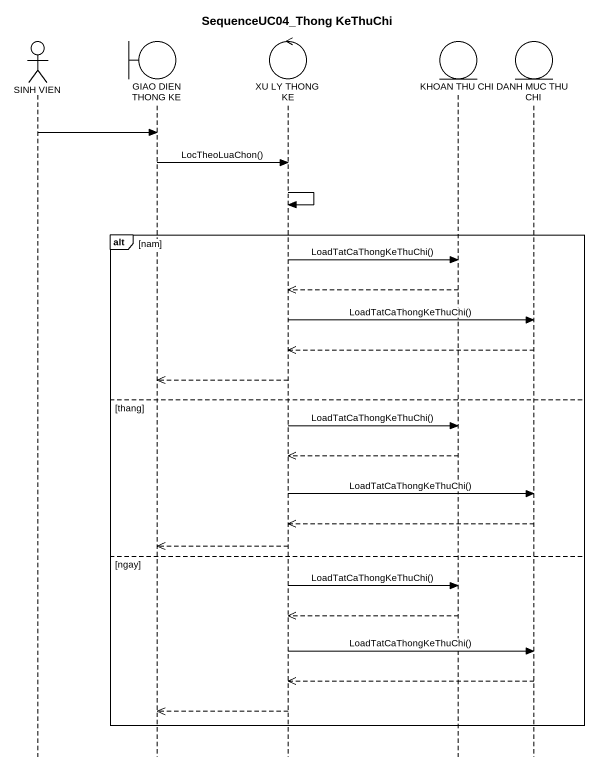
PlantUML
@startuml
title SequenceUC04_Thong KeThuChi
hide footbox
actor "SINH VIEN" as SINH_VIEN
boundary "GIAO DIEN THONG KE" as GIAO_DIEN_THONG_KE
control "XU LY THONG KE" as XU_LY_THONG_KE
entity "KHOAN THU CHI" as KHOAN_THU_CHI
entity "DANH MUC THU CHI" as DANH_MUC_THU_CHI

SINH_VIEN -> GIAO_DIEN_THONG_KE
GIAO_DIEN_THONG_KE -> XU_LY_THONG_KE : LocTheoLuaChon()
XU_LY_THONG_KE -> XU_LY_THONG_KE
alt nam
  XU_LY_THONG_KE -> KHOAN_THU_CHI : LoadTatCaThongKeThuChi()
  KHOAN_THU_CHI -->> XU_LY_THONG_KE
  XU_LY_THONG_KE -> DANH_MUC_THU_CHI : LoadTatCaThongKeThuChi()
  DANH_MUC_THU_CHI -->> XU_LY_THONG_KE
  XU_LY_THONG_KE -->> GIAO_DIEN_THONG_KE
else thang
  XU_LY_THONG_KE -> KHOAN_THU_CHI : LoadTatCaThongKeThuChi()
  KHOAN_THU_CHI -->> XU_LY_THONG_KE
  XU_LY_THONG_KE -> DANH_MUC_THU_CHI : LoadTatCaThongKeThuChi()
  DANH_MUC_THU_CHI -->> XU_LY_THONG_KE
  XU_LY_THONG_KE -->> GIAO_DIEN_THONG_KE
else ngay
  XU_LY_THONG_KE -> KHOAN_THU_CHI : LoadTatCaThongKeThuChi()
  KHOAN_THU_CHI -->> XU_LY_THONG_KE
  XU_LY_THONG_KE -> DANH_MUC_THU_CHI : LoadTatCaThongKeThuChi()
  DANH_MUC_THU_CHI -->> XU_LY_THONG_KE
  XU_LY_THONG_KE -->> GIAO_DIEN_THONG_KE
end
@enduml
